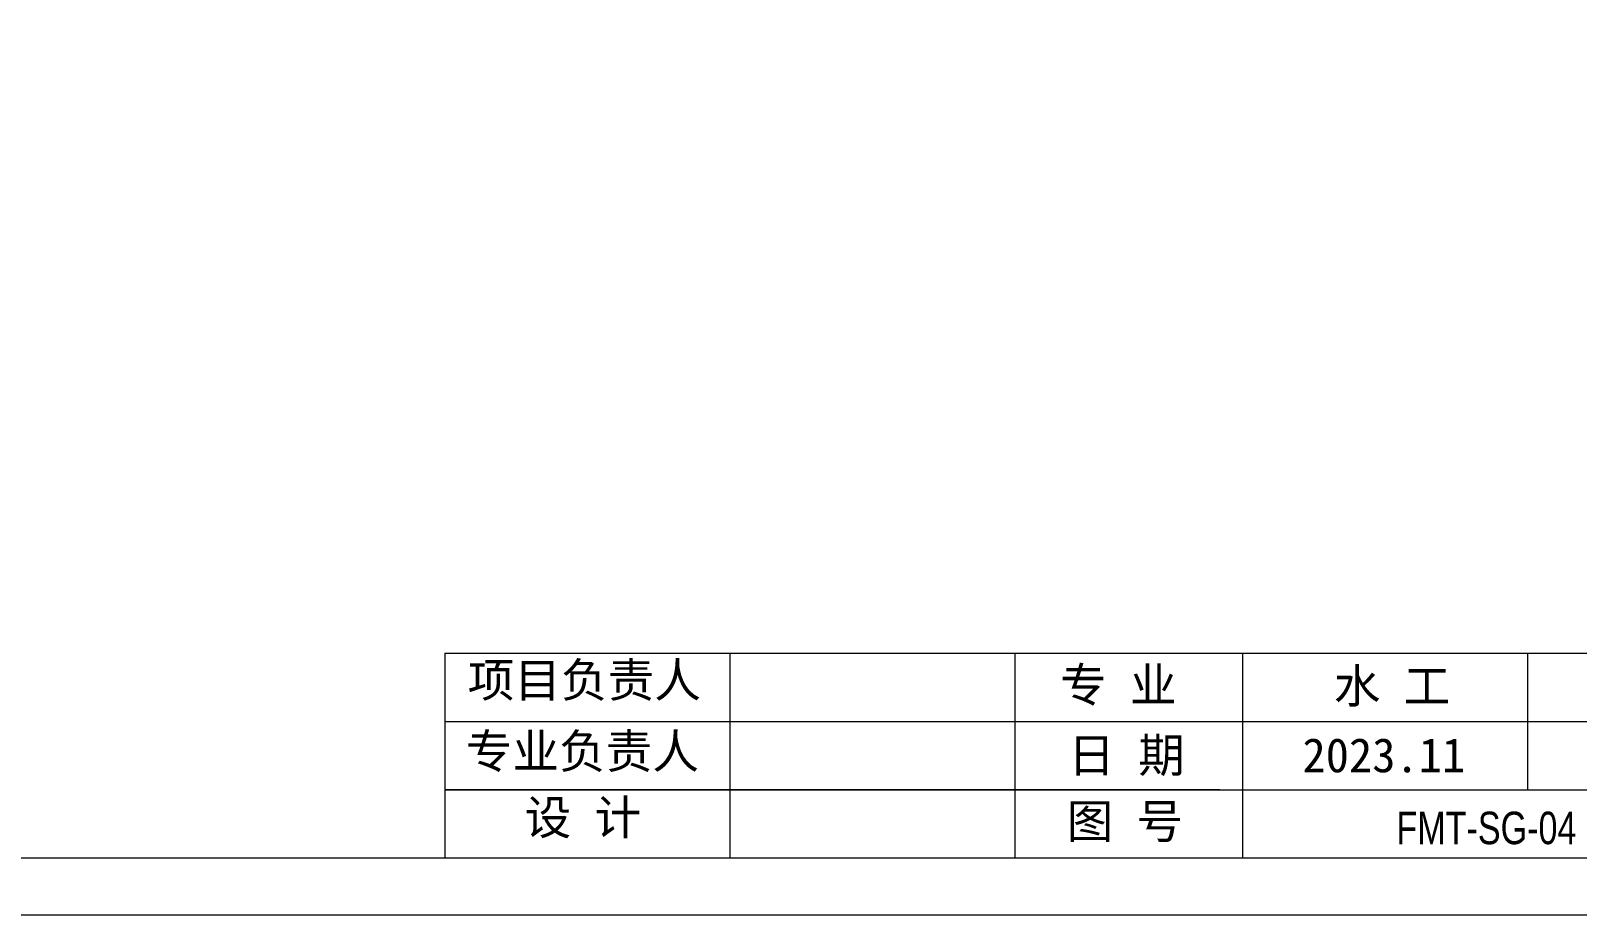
# Model space of a CAD drawing. Header units: millimetres. Extents: x 4 to 2106212, y -117026 to 198097.
# Drawn here: x 947622 to 995103, y 86526 to 113699 of the extents above; entities that cross this region are included whole.
import ezdxf
from ezdxf.enums import TextEntityAlignment as Align

# ---------------------------------------------------------------- set-up
doc = ezdxf.new("R2010")
doc.units = ezdxf.units.MM
doc.layers.add('图框', color=7, linetype='Continuous', lineweight=13)
doc.layers.add('文本', color=3, linetype='Continuous', lineweight=13)
doc.styles.add('Arial', font='arial.ttf')
doc.styles.get("Standard").update_dxf_attribs({"font": 'arial.ttf'})

# ---------------------------------------------------------------- blocks, each defined once
blk = doc.blocks.new('GW-TK')
at = {"layer": '图框', "linetype": 'Continuous'}
for p, q in [((927383.55, 464441.02), (927383.55, 464423.01)), ((927408.55, 464441.02), (927408.55, 464423.01)), ((927433.55, 464441.02), (927433.55, 464423.01)), ((927453.55, 464441.02), (927453.55, 464423.01)), ((927478.55, 464441.02), (927478.55, 464429.01)), ((927383.55, 464435.01), (927523.55, 464435.01)), ((927451.56, 464429.01), (927383.55, 464429.01)), ((927383.55, 464429.01), (927598.55, 464429.01))]:
    blk.add_line(p, q, dxfattribs=at)
at = {"layer": '图框'}
for points in [[(927183.55, 464715.01), (927603.55, 464715.01), (927603.55, 464418.01), (927183.55, 464418.01)], [(927188.55, 464710.01), (927598.55, 464710.01), (927598.55, 464423.01), (927188.55, 464423.01)]]:
    blk.add_lwpolyline(points, close=True, dxfattribs=at)
at = {"layer": '图框', "linetype": 'Continuous'}
blk.add_lwpolyline([(927383.55, 464441.02), (927598.55, 464441.02)], dxfattribs=at)
at = {"layer": '图框', "linetype": 'Continuous', "char_height": 3, "attachment_point": 1}
for s, width, heights, insert in [('{\\fSimSun|b0|i0|c134|p2;项目负责人}', 26.0225, [0], (927385.56, 464440.15)), ('{\\fSimSun|b0|i0|c134|p2;专 业}', 12.8345, [0], (927437.53, 464439.73)), ('{\\fSimSun|b0|i0|c134|p2;专业负责人}', 24.6361, [2.04], (927385.39, 464433.9)), ('{\\fSimSun|b0|i0|c134|p2;日 期}', 11.224, [0], (927438.25, 464433.55)), ('{\\fSimSun|b0|i0|c134|p2;设 计}', 16.2353, [0], (927390.55, 464428.09)), ('{\\fSimSun|b0|i0|c134|p2;图 号}', 23.6261, [0], (927438.11, 464427.75))]:
    blk.add_mtext_dynamic_manual_height_columns(s, width=width, gutter_width=17.5, heights=heights, dxfattribs=dict(at, insert=insert))
at = {"layer": '图框', "color": 3, "linetype": 'Continuous', "char_height": 3, "attachment_point": 1}
for s, insert in [('{\\fSimSun|b0|i0|c134|p2;水 工}', (927461.55, 464439.63)), ('{\\fSimSun|b0|i0|c134|p2;2023.11}', (927458.8, 464433.55))]:
    blk.add_mtext_dynamic_manual_height_columns(s, width=11.224, gutter_width=17.5, heights=[0], dxfattribs=dict(at, insert=insert))

msp = doc.modelspace()

# ---------------------------------------------------------------- block references
at = {"xscale": 350, "yscale": 350, "zscale": 350}
msp.add_blockref('GW-TK', (-323623910.7139, -162459777.5503), dxfattribs=at)

# ---------------------------------------------------------------- texts
at = {"layer": '文本', "style": 'Arial', "width": 0.75}
msp.add_text('FMT-SG-04', height=1000, dxfattribs=at).set_placement((989554.1235, 88405.3744), align=Align.BOTTOM_LEFT)

doc.saveas('drawing.dxf')
